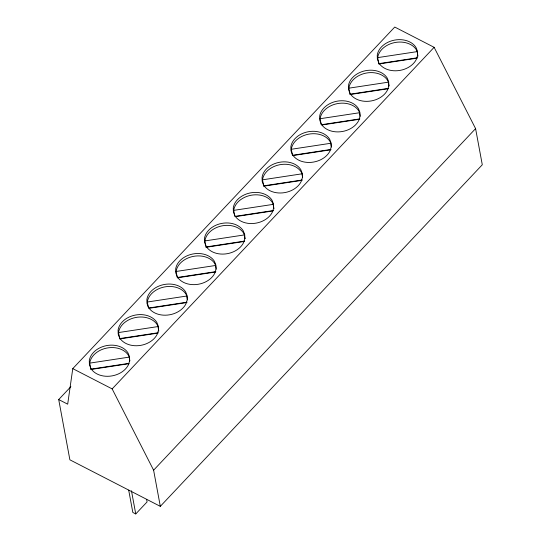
<?xml version="1.0" encoding="UTF-8"?>
<svg xmlns="http://www.w3.org/2000/svg" width="541" height="541" viewBox="0 0 541 541"><rect width="100%" height="100%" fill="white"/><g stroke="black" fill="none" stroke-linecap="round" stroke-linejoin="round"><path stroke-width="0.81" d="M58.712 399.556L69.884 459.816L160.312 506.349L482.288 164.768L475.586 128.616L434.125 47.317L394.747 27.05L72.771 368.631L67.686 404.174L58.712 399.556L70.878 386.653M160.312 506.349L153.61 470.197L112.156 388.898L434.125 47.317M153.61 470.197L475.586 128.616M128.697 490.153L132.829 512.449L135.75 513.95L147.084 501.92L146.625 499.438M417.429 57.779L378.822 63.642L377.706 57.617L417.131 51.632L417.97 56.149M378.768 64L417.131 58.171M388.634 88.332L350.027 94.195L348.904 88.169L388.337 82.178L389.033 85.945M349.966 94.553L388.337 88.724M359.839 118.878L321.226 124.748L320.11 118.716L359.542 112.731L360.096 115.74M322.01 124.971L359.542 119.27M331.038 149.431L292.431 155.294L291.315 149.269L330.747 143.277L331.302 146.293M293.208 155.524L330.747 149.823M263.494 185.09L262.52 179.815L301.946 173.83L302.649 177.597M263.636 185.847L302.243 179.977M263.582 186.199L301.946 180.369M273.448 210.53L234.841 216.393L233.726 210.368L273.151 204.376L273.989 208.9M235.619 216.623L273.151 210.922M244.654 241.076L206.04 246.946L204.924 240.921L244.356 234.929L245.053 238.696M205.986 247.298L244.356 241.469M177.11 276.742L176.129 271.467L215.561 265.475L216.116 268.492M177.245 277.492L215.852 271.629M177.191 277.851L215.561 272.022M148.308 307.288L147.335 302.02L186.767 296.028L187.463 299.795M148.45 308.045L187.058 302.176M149.228 308.275L186.76 302.575M158.263 332.729L119.656 338.592L118.54 332.566L157.965 326.575L158.804 331.099M119.602 338.95L157.965 333.121M128.643 363.403L90.861 369.145L89.738 363.119L129.171 357.128L129.867 360.894M90.807 369.503L129.171 363.674M72.771 368.631L112.156 388.898M417.131 51.632L416.475 49.948A20.45 15.385 -10.5 0 0 394.829 42.55A20.45 15.385 -10.5 0 0 377.699 57.508L377.706 57.617M388.337 82.178L387.681 80.501A20.45 15.385 -10.5 0 0 366.027 73.103A20.45 15.385 -10.5 0 0 348.904 88.061L348.904 88.169M359.542 112.731L358.886 111.047A20.45 15.385 -10.5 0 0 337.232 103.649A20.45 15.385 -10.5 0 0 320.11 118.614L320.11 118.716M330.747 143.277L330.091 141.6A20.45 15.385 -10.5 0 0 308.438 134.202A20.45 15.385 -10.5 0 0 291.315 149.16L291.315 149.269M301.946 173.83L301.29 172.153A20.45 15.385 -10.5 0 0 279.643 164.748A20.45 15.385 -10.5 0 0 262.513 179.713L262.52 179.815M273.151 204.376L272.495 202.699A20.45 15.385 -10.5 0 0 250.848 195.301A20.45 15.385 -10.5 0 0 233.719 210.26L233.726 210.368M244.356 234.929L243.7 233.252A20.45 15.385 -10.5 0 0 222.047 225.854A20.45 15.385 -10.5 0 0 204.924 240.813L204.924 240.921M215.561 265.475L214.905 263.798A20.45 15.385 -10.5 0 0 193.252 256.4A20.45 15.385 -10.5 0 0 176.129 271.359L176.129 271.467M186.767 296.028L186.111 294.351A20.45 15.385 -10.5 0 0 164.457 286.953A20.45 15.385 -10.5 0 0 147.328 301.912L147.335 302.02M157.965 326.575L157.309 324.898A20.45 15.385 -10.5 0 0 135.663 317.499A20.45 15.385 -10.5 0 0 118.533 332.458L118.54 332.566M129.171 357.128L128.515 355.451A20.45 15.385 -10.5 0 0 106.861 348.052A20.45 15.385 -10.5 0 0 89.738 363.011L89.738 363.119M131.456 490.788L135.75 513.95M129.651 360.847L128.379 364.877A20.45 15.385 -10.5 0 1 109.877 376.184A20.45 15.385 -10.5 0 1 90.874 368.407L89.4 364.634L89.292 360.597A20.45 15.385 -10.5 0 1 106.415 345.638A20.45 15.385 -10.5 0 1 128.068 353.036L129.542 356.81L129.651 360.847M158.445 330.294L157.174 334.324A20.45 15.385 -10.5 0 1 138.672 345.638A20.45 15.385 -10.5 0 1 119.669 337.855L118.195 334.088L118.087 330.051A20.45 15.385 -10.5 0 1 135.216 315.092A20.45 15.385 -10.5 0 1 156.863 322.49L158.337 326.257L158.445 330.294M187.24 299.748L185.976 303.772A20.45 15.385 -10.5 0 1 167.467 315.085A20.45 15.385 -10.5 0 1 148.464 307.308L146.99 303.535L146.881 299.498A20.45 15.385 -10.5 0 1 164.011 284.539A20.45 15.385 -10.5 0 1 185.658 291.937L187.132 295.711L187.24 299.748M216.035 269.195L214.77 273.225A20.45 15.385 -10.5 0 1 196.268 284.539A20.45 15.385 -10.5 0 1 177.259 276.755L175.784 272.989L175.683 268.951A20.45 15.385 -10.5 0 1 192.806 253.993A20.45 15.385 -10.5 0 1 214.459 261.391L215.933 265.158L216.035 269.195M244.836 238.649L243.565 242.672A20.45 15.385 -10.5 0 1 225.063 253.986A20.45 15.385 -10.5 0 1 206.06 246.209L204.586 242.436L204.478 238.398A20.45 15.385 -10.5 0 1 221.6 223.44A20.45 15.385 -10.5 0 1 243.254 230.838L244.728 234.611L244.836 238.649M273.631 208.096L272.36 212.126A20.45 15.385 -10.5 0 1 253.857 223.44A20.45 15.385 -10.5 0 1 234.855 215.656L233.381 211.889L233.272 207.852A20.45 15.385 -10.5 0 1 250.395 192.894A20.45 15.385 -10.5 0 1 272.049 200.292L273.523 204.058L273.631 208.096M302.426 177.549L301.154 181.573A20.45 15.385 -10.5 0 1 282.652 192.887A20.45 15.385 -10.5 0 1 263.65 185.11L262.175 181.336L262.067 177.299A20.45 15.385 -10.5 0 1 279.197 162.341A20.45 15.385 -10.5 0 1 300.843 169.739L302.318 173.512L302.426 177.549M331.22 146.996L329.956 151.027A20.45 15.385 -10.5 0 1 311.454 162.341A20.45 15.385 -10.5 0 1 292.444 154.557L290.97 150.79L290.862 146.753A20.45 15.385 -10.5 0 1 307.991 131.794A20.45 15.385 -10.5 0 1 329.645 139.193L331.119 142.959L331.22 146.996M360.015 116.443L358.751 120.474A20.45 15.385 -10.5 0 1 340.248 131.788A20.45 15.385 -10.5 0 1 321.239 124.011L319.765 120.237L319.663 116.2A20.45 15.385 -10.5 0 1 336.786 101.241A20.45 15.385 -10.5 0 1 358.44 108.64L359.914 112.413L360.015 116.443M388.817 85.897L387.545 89.928A20.45 15.385 -10.5 0 1 369.043 101.241A20.45 15.385 -10.5 0 1 350.041 93.458L348.566 89.691L348.458 85.654A20.45 15.385 -10.5 0 1 365.581 70.688A20.45 15.385 -10.5 0 1 387.234 78.087L388.708 81.86L388.817 85.897M417.611 55.344L416.34 59.375A20.45 15.385 -10.5 0 1 397.838 70.688A20.45 15.385 -10.5 0 1 378.835 62.912L377.361 59.138L377.253 55.101A20.45 15.385 -10.5 0 1 394.382 40.142A20.45 15.385 -10.5 0 1 416.029 47.54L417.503 51.307L417.611 55.344"/></g></svg>
